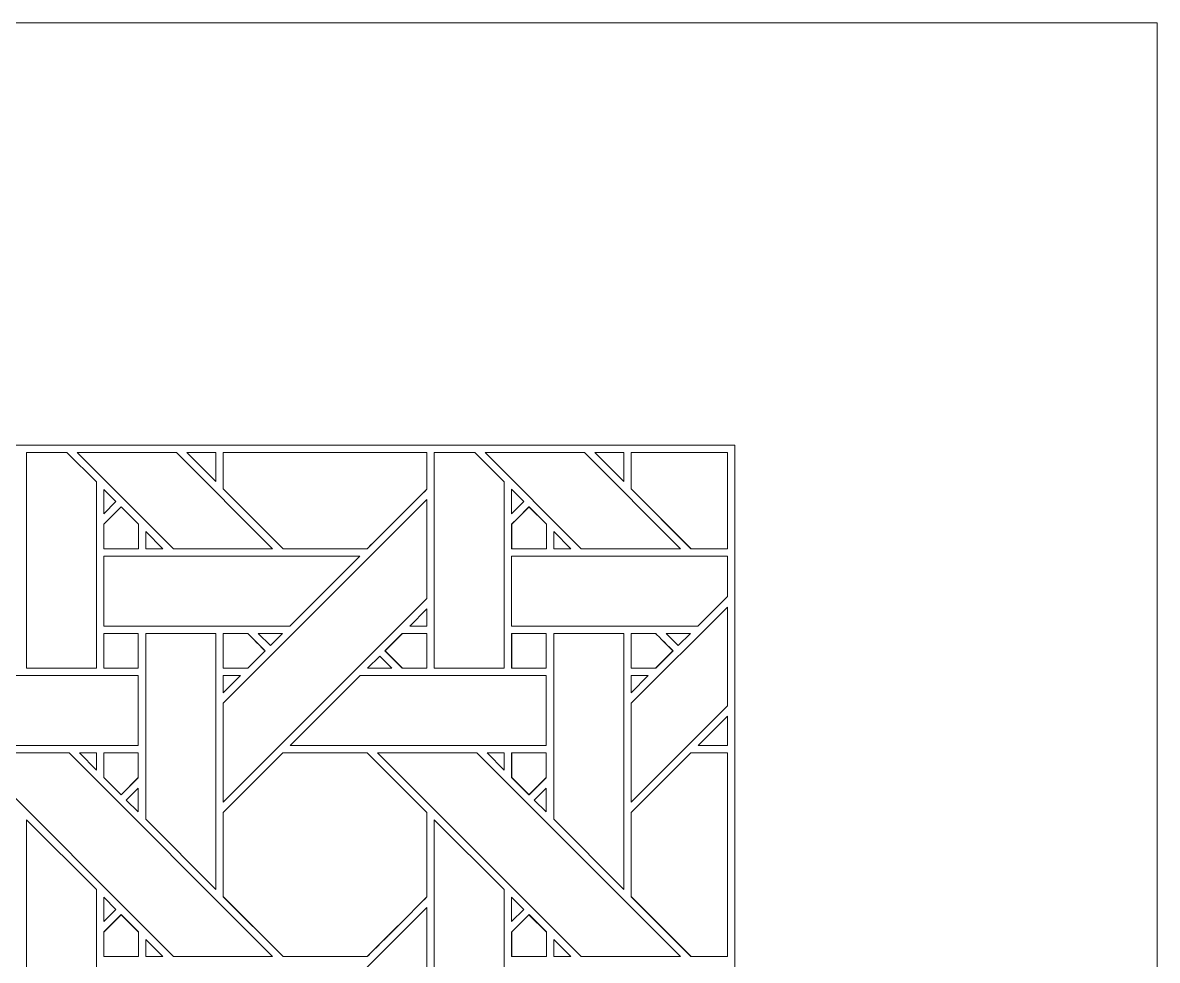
# Model space of a CAD drawing. Header units: inches. Extents: x 2.4 to 22.4, y -0.9 to 19.1.
# Drawn here: x 19.744 to 22.383, y 16.913 to 19.095 of the extents above; entities that cross this region are included whole.
import ezdxf

# ---------------------------------------------------------------- set-up
doc = ezdxf.new("R2010")
doc.units = ezdxf.units.IN
doc.header["$MEASUREMENT"] = 0
doc.layers.add('Design', color=7, linetype='Continuous', lineweight=0)

msp = doc.modelspace()

# ---------------------------------------------------------------- linework, layer by layer
at = {"layer": 'Design'}
for points, knots in [([(2.3829, 19.0948), (2.3829, 19.0948), (2.3829, -0.9052), (2.3829, -0.9052), (2.3829, -0.9052), (22.3829, -0.9052), (22.3829, -0.9052), (22.3829, -0.9052), (22.3829, 19.0948), (22.3829, 19.0948), (22.3829, 19.0948), (2.3829, 19.0948), (2.3829, 19.0948)], [0, 0, 0, 0, 1, 1, 1, 2, 2, 2, 3, 3, 3, 4, 4, 4, 4]), ([(3.3653, 18.1123), (3.3653, 18.1123), (3.3653, 0.0772), (3.3653, 0.0772), (3.3653, 0.0772), (21.4004, 0.0772), (21.4004, 0.0772), (21.4004, 0.0772), (21.4004, 18.1123), (21.4004, 18.1123), (21.4004, 18.1123), (3.3653, 18.1123), (3.3653, 18.1123)], [0, 0, 0, 0, 1, 1, 1, 2, 2, 2, 3, 3, 3, 4, 4, 4, 4]), ([(19.8467, 18.0948), (19.8467, 18.0948), (19.9151, 18.0267), (19.9151, 18.0267), (19.9151, 18.0267), (19.9151, 17.593), (19.9151, 17.593), (19.9151, 17.593), (19.7523, 17.593), (19.7523, 17.593), (19.7523, 17.593), (19.7523, 18.0948), (19.7523, 18.0948), (19.7523, 18.0948), (19.8467, 18.0948), (19.8467, 18.0948)], [0, 0, 0, 0, 1, 1, 1, 2, 2, 2, 3, 3, 3, 4, 4, 4, 5, 5, 5, 5]), ([(20.3252, 17.871), (20.3252, 17.871), (20.0942, 17.871), (20.0942, 17.871), (20.0942, 17.871), (19.8704, 18.0948), (19.8704, 18.0948), (19.8704, 18.0948), (20.1014, 18.0948), (20.1014, 18.0948), (20.1014, 18.0948), (20.3252, 17.871), (20.3252, 17.871)], [0, 0, 0, 0, 1, 1, 1, 2, 2, 2, 3, 3, 3, 4, 4, 4, 4]), ([(20.1931, 18.0948), (20.1931, 18.0948), (20.1931, 18.0274), (20.1931, 18.0274), (20.1931, 18.0274), (20.1257, 18.0948), (20.1257, 18.0948), (20.1257, 18.0948), (20.1931, 18.0948), (20.1931, 18.0948)], [0, 0, 0, 0, 1, 1, 1, 2, 2, 2, 3, 3, 3, 3]), ([(20.684, 18.0098), (20.6662, 17.9919), (20.5543, 17.8801), (20.5453, 17.8711), (20.5453, 17.8711), (20.3496, 17.8711), (20.3496, 17.8711), (20.3496, 17.8711), (20.2103, 18.0104), (20.2103, 18.0104), (20.2103, 18.0104), (20.2103, 18.0948), (20.2103, 18.0948), (20.2103, 18.0948), (20.684, 18.0948), (20.684, 18.0948), (20.684, 18.0948), (20.684, 18.0098), (20.684, 18.0098)], [0, 0, 0, 0, 1, 1, 1, 2, 2, 2, 3, 3, 3, 4, 4, 4, 5, 5, 5, 6, 6, 6, 6]), ([(20.684, 18.0948), (20.684, 18.0948), (20.684, 18.0097), (20.684, 18.0097), (20.666, 17.9915), (20.554, 17.8798), (20.5452, 17.871), (20.5452, 17.871), (20.3495, 17.871), (20.3495, 17.871), (20.3495, 17.871), (20.2103, 18.0102), (20.2103, 18.0102), (20.2103, 18.0102), (20.2103, 18.0948), (20.2103, 18.0948), (20.2103, 18.0948), (20.684, 18.0948), (20.684, 18.0948)], [0, 0, 0, 0, 1, 1, 1, 2, 2, 2, 3, 3, 3, 4, 4, 4, 5, 5, 5, 6, 6, 6, 6]), ([(20.7954, 18.0948), (20.7954, 18.0948), (20.8638, 18.0267), (20.8638, 18.0267), (20.8638, 18.0267), (20.8638, 17.593), (20.8638, 17.593), (20.8638, 17.593), (20.701, 17.593), (20.701, 17.593), (20.701, 17.593), (20.701, 18.0948), (20.701, 18.0948), (20.701, 18.0948), (20.7954, 18.0948), (20.7954, 18.0948)], [0, 0, 0, 0, 1, 1, 1, 2, 2, 2, 3, 3, 3, 4, 4, 4, 5, 5, 5, 5]), ([(21.274, 17.871), (21.274, 17.871), (21.0429, 17.871), (21.0429, 17.871), (21.0429, 17.871), (20.8191, 18.0948), (20.8191, 18.0948), (20.8191, 18.0948), (21.0502, 18.0948), (21.0502, 18.0948), (21.0502, 18.0948), (21.274, 17.871), (21.274, 17.871)], [0, 0, 0, 0, 1, 1, 1, 2, 2, 2, 3, 3, 3, 4, 4, 4, 4]), ([(21.1418, 18.0948), (21.1418, 18.0948), (21.1418, 18.0274), (21.1418, 18.0274), (21.1418, 18.0274), (21.0744, 18.0948), (21.0744, 18.0948), (21.0744, 18.0948), (21.1418, 18.0948), (21.1418, 18.0948)], [0, 0, 0, 0, 1, 1, 1, 2, 2, 2, 3, 3, 3, 3]), ([(21.3829, 17.8711), (21.3829, 17.8711), (21.2983, 17.8711), (21.2983, 17.8711), (21.2983, 17.8711), (21.159, 18.0104), (21.159, 18.0104), (21.159, 18.0104), (21.159, 18.0948), (21.159, 18.0948), (21.159, 18.0948), (21.3829, 18.0948), (21.3829, 18.0948), (21.3829, 18.0948), (21.3829, 17.8711), (21.3829, 17.8711)], [0, 0, 0, 0, 1, 1, 1, 2, 2, 2, 3, 3, 3, 4, 4, 4, 5, 5, 5, 5]), ([(21.3829, 18.0948), (21.3829, 18.0948), (21.3829, 17.871), (21.3829, 17.871), (21.3829, 17.871), (21.2982, 17.871), (21.2982, 17.871), (21.2982, 17.871), (21.159, 18.0102), (21.159, 18.0102), (21.159, 18.0102), (21.159, 18.0948), (21.159, 18.0948), (21.159, 18.0948), (21.3829, 18.0948), (21.3829, 18.0948)], [0, 0, 0, 0, 1, 1, 1, 2, 2, 2, 3, 3, 3, 4, 4, 4, 5, 5, 5, 5]), ([(19.9324, 17.9524), (19.9324, 17.9524), (19.9324, 18.0091), (19.9324, 18.0091), (19.9324, 18.0091), (19.9605, 17.9806), (19.9605, 17.9806), (19.9605, 17.9806), (19.9324, 17.9524), (19.9324, 17.9524)], [0, 0, 0, 0, 1, 1, 1, 2, 2, 2, 3, 3, 3, 3]), ([(20.8811, 17.9524), (20.8811, 17.9524), (20.8811, 18.0092), (20.8811, 18.0092), (20.8811, 18.0092), (20.9093, 17.9806), (20.9093, 17.9806), (20.9093, 17.9806), (20.8811, 17.9524), (20.8811, 17.9524)], [0, 0, 0, 0, 1, 1, 1, 2, 2, 2, 3, 3, 3, 3]), ([(20.6839, 17.7552), (20.6839, 17.7552), (20.2102, 17.2815), (20.2102, 17.2815), (20.2102, 17.2815), (20.2102, 17.5116), (20.2102, 17.5116), (20.2102, 17.5116), (20.6839, 17.9852), (20.6839, 17.9852), (20.6839, 17.9852), (20.6839, 17.7552), (20.6839, 17.7552)], [0, 0, 0, 0, 1, 1, 1, 2, 2, 2, 3, 3, 3, 4, 4, 4, 4]), ([(19.9727, 17.9683), (19.9727, 17.9683), (20.013, 17.928), (20.013, 17.928), (20.013, 17.928), (20.013, 17.8707), (20.013, 17.8707), (20.013, 17.8707), (19.9324, 17.8707), (19.9324, 17.8707), (19.9324, 17.8707), (19.9324, 17.928), (19.9324, 17.928), (19.9324, 17.928), (19.9727, 17.9683), (19.9727, 17.9683)], [0, 0, 0, 0, 1, 1, 1, 2, 2, 2, 3, 3, 3, 4, 4, 4, 5, 5, 5, 5]), ([(19.9325, 17.8709), (19.9325, 17.8709), (19.9325, 17.9282), (19.9325, 17.9282), (19.9325, 17.9282), (19.9728, 17.9685), (19.9728, 17.9685), (19.9728, 17.9685), (20.0131, 17.9282), (20.0131, 17.9282), (20.0131, 17.9282), (20.0131, 17.8709), (20.0131, 17.8709), (20.0131, 17.8709), (19.9325, 17.8709), (19.9325, 17.8709)], [0, 0, 0, 0, 1, 1, 1, 2, 2, 2, 3, 3, 3, 4, 4, 4, 5, 5, 5, 5]), ([(20.8946, 17.9415), (20.8946, 17.9415), (20.9214, 17.9684), (20.9214, 17.9684), (20.9214, 17.9684), (20.9618, 17.928), (20.9618, 17.928), (20.9618, 17.928), (20.9618, 17.8707), (20.9618, 17.8707), (20.9618, 17.8707), (20.8811, 17.8707), (20.8811, 17.8707), (20.8811, 17.8707), (20.8811, 17.928), (20.8811, 17.928), (20.8811, 17.928), (20.8946, 17.9415), (20.8946, 17.9415)], [0, 0, 0, 0, 1, 1, 1, 2, 2, 2, 3, 3, 3, 4, 4, 4, 5, 5, 5, 6, 6, 6, 6]), ([(20.8812, 17.8709), (20.8812, 17.8709), (20.8812, 17.9282), (20.8812, 17.9282), (20.8812, 17.9282), (20.9215, 17.9685), (20.9215, 17.9685), (20.9215, 17.9685), (20.9619, 17.9282), (20.9619, 17.9282), (20.9619, 17.9282), (20.9619, 17.8709), (20.9619, 17.8709), (20.9619, 17.8709), (20.8812, 17.8709), (20.8812, 17.8709)], [0, 0, 0, 0, 1, 1, 1, 2, 2, 2, 3, 3, 3, 4, 4, 4, 5, 5, 5, 5]), ([(20.0303, 17.871), (20.0303, 17.871), (20.0303, 17.9107), (20.0303, 17.9107), (20.0303, 17.9107), (20.07, 17.871), (20.07, 17.871), (20.07, 17.871), (20.0303, 17.871), (20.0303, 17.871)], [0, 0, 0, 0, 1, 1, 1, 2, 2, 2, 3, 3, 3, 3]), ([(20.979, 17.871), (20.979, 17.871), (20.979, 17.9107), (20.979, 17.9107), (20.979, 17.9107), (21.0187, 17.871), (21.0187, 17.871), (21.0187, 17.871), (20.979, 17.871), (20.979, 17.871)], [0, 0, 0, 0, 1, 1, 1, 2, 2, 2, 3, 3, 3, 3]), ([(20.5281, 17.8537), (20.5281, 17.8537), (20.3653, 17.691), (20.3653, 17.691), (20.3653, 17.691), (19.9324, 17.691), (19.9324, 17.691), (19.9324, 17.691), (19.9324, 17.8537), (19.9324, 17.8537), (19.9324, 17.8537), (20.5281, 17.8537), (20.5281, 17.8537)], [0, 0, 0, 0, 1, 1, 1, 2, 2, 2, 3, 3, 3, 4, 4, 4, 4]), ([(21.3141, 17.691), (21.3141, 17.691), (20.8811, 17.691), (20.8811, 17.691), (20.8811, 17.691), (20.8811, 17.8537), (20.8811, 17.8537), (20.8811, 17.8537), (21.3829, 17.8537), (21.3829, 17.8537), (21.3829, 17.8537), (21.3829, 17.7598), (21.3829, 17.7598), (21.3829, 17.7598), (21.3141, 17.691), (21.3141, 17.691)], [0, 0, 0, 0, 1, 1, 1, 2, 2, 2, 3, 3, 3, 4, 4, 4, 5, 5, 5, 5]), ([(21.1589, 17.2815), (21.1589, 17.2815), (21.1589, 17.5116), (21.1589, 17.5116), (21.1589, 17.5116), (21.3829, 17.7354), (21.3829, 17.7354), (21.3829, 17.7354), (21.3829, 17.5054), (21.3829, 17.5054), (21.3829, 17.5054), (21.1589, 17.2815), (21.1589, 17.2815)], [0, 0, 0, 0, 1, 1, 1, 2, 2, 2, 3, 3, 3, 4, 4, 4, 4]), ([(20.6441, 17.691), (20.6441, 17.691), (20.6839, 17.7308), (20.6839, 17.7308), (20.6839, 17.7308), (20.6839, 17.691), (20.6839, 17.691), (20.6839, 17.691), (20.6441, 17.691), (20.6441, 17.691)], [0, 0, 0, 0, 1, 1, 1, 2, 2, 2, 3, 3, 3, 3]), ([(20.0126, 17.6737), (20.0126, 17.6737), (20.0126, 17.593), (20.0126, 17.593), (20.0126, 17.593), (19.9324, 17.593), (19.9324, 17.593), (19.9324, 17.593), (19.9324, 17.6737), (19.9324, 17.6737), (19.9324, 17.6737), (20.0126, 17.6737), (20.0126, 17.6737)], [0, 0, 0, 0, 1, 1, 1, 2, 2, 2, 3, 3, 3, 4, 4, 4, 4]), ([(19.9325, 17.5931), (19.9325, 17.5931), (19.9325, 17.6739), (19.9325, 17.6739), (19.9325, 17.6739), (20.0127, 17.6739), (20.0127, 17.6739), (20.0127, 17.6739), (20.0127, 17.5931), (20.0127, 17.5931), (20.0127, 17.5931), (19.9325, 17.5931), (19.9325, 17.5931)], [0, 0, 0, 0, 1, 1, 1, 2, 2, 2, 3, 3, 3, 4, 4, 4, 4]), ([(20.0302, 17.2415), (20.0302, 17.2415), (20.0302, 17.6737), (20.0302, 17.6737), (20.0302, 17.6737), (20.1931, 17.6737), (20.1931, 17.6737), (20.1931, 17.6737), (20.1931, 17.0786), (20.1931, 17.0786), (20.1931, 17.0786), (20.0302, 17.2415), (20.0302, 17.2415)], [0, 0, 0, 0, 1, 1, 1, 2, 2, 2, 3, 3, 3, 4, 4, 4, 4]), ([(20.3076, 17.6334), (20.3076, 17.6334), (20.2672, 17.593), (20.2672, 17.593), (20.2672, 17.593), (20.2102, 17.593), (20.2102, 17.593), (20.2102, 17.593), (20.2102, 17.6737), (20.2102, 17.6737), (20.2102, 17.6737), (20.2673, 17.6737), (20.2673, 17.6737), (20.2725, 17.6685), (20.3033, 17.6377), (20.3076, 17.6334)], [0, 0, 0, 0, 1, 1, 1, 2, 2, 2, 3, 3, 3, 4, 4, 4, 5, 5, 5, 5]), ([(20.2103, 17.5931), (20.2103, 17.5931), (20.2103, 17.6739), (20.2103, 17.6739), (20.2103, 17.6739), (20.2674, 17.6739), (20.2674, 17.6739), (20.2725, 17.6688), (20.3033, 17.638), (20.3077, 17.6335), (20.3077, 17.6335), (20.2673, 17.5931), (20.2673, 17.5931), (20.2673, 17.5931), (20.2103, 17.5931), (20.2103, 17.5931)], [0, 0, 0, 0, 1, 1, 1, 2, 2, 2, 3, 3, 3, 4, 4, 4, 5, 5, 5, 5]), ([(20.2916, 17.6737), (20.2916, 17.6737), (20.3481, 17.6737), (20.3481, 17.6737), (20.3481, 17.6737), (20.3198, 17.6456), (20.3198, 17.6456), (20.3198, 17.6456), (20.2916, 17.6737), (20.2916, 17.6737)], [0, 0, 0, 0, 1, 1, 1, 2, 2, 2, 3, 3, 3, 3]), ([(20.6839, 17.6738), (20.6839, 17.6738), (20.6839, 17.593), (20.6839, 17.593), (20.6839, 17.593), (20.6268, 17.593), (20.6268, 17.593), (20.6268, 17.593), (20.5864, 17.6333), (20.5864, 17.6333), (20.5864, 17.6333), (20.6268, 17.6738), (20.6268, 17.6738), (20.6268, 17.6738), (20.6839, 17.6738), (20.6839, 17.6738)], [0, 0, 0, 0, 1, 1, 1, 2, 2, 2, 3, 3, 3, 4, 4, 4, 5, 5, 5, 5]), ([(20.6269, 17.5931), (20.6269, 17.5931), (20.5865, 17.6335), (20.5865, 17.6335), (20.5865, 17.6335), (20.627, 17.6739), (20.627, 17.6739), (20.627, 17.6739), (20.684, 17.6739), (20.684, 17.6739), (20.684, 17.6739), (20.684, 17.5931), (20.684, 17.5931), (20.684, 17.5931), (20.6269, 17.5931), (20.6269, 17.5931)], [0, 0, 0, 0, 1, 1, 1, 2, 2, 2, 3, 3, 3, 4, 4, 4, 5, 5, 5, 5]), ([(20.9613, 17.593), (20.9613, 17.593), (20.8811, 17.593), (20.8811, 17.593), (20.8811, 17.593), (20.8811, 17.6737), (20.8811, 17.6737), (20.8811, 17.6737), (20.9613, 17.6737), (20.9613, 17.6737), (20.9613, 17.6737), (20.9613, 17.593), (20.9613, 17.593)], [0, 0, 0, 0, 1, 1, 1, 2, 2, 2, 3, 3, 3, 4, 4, 4, 4]), ([(20.8812, 17.5931), (20.8812, 17.5931), (20.8812, 17.6739), (20.8812, 17.6739), (20.8812, 17.6739), (20.9615, 17.6739), (20.9615, 17.6739), (20.9615, 17.6739), (20.9615, 17.5931), (20.9615, 17.5931), (20.9615, 17.5931), (20.8812, 17.5931), (20.8812, 17.5931)], [0, 0, 0, 0, 1, 1, 1, 2, 2, 2, 3, 3, 3, 4, 4, 4, 4]), ([(20.9789, 17.2416), (20.9789, 17.2416), (20.9789, 17.6737), (20.9789, 17.6737), (20.9789, 17.6737), (21.1418, 17.6737), (21.1418, 17.6737), (21.1418, 17.6737), (21.1418, 17.0786), (21.1418, 17.0786), (21.1418, 17.0786), (20.9789, 17.2416), (20.9789, 17.2416)], [0, 0, 0, 0, 1, 1, 1, 2, 2, 2, 3, 3, 3, 4, 4, 4, 4]), ([(21.2563, 17.6334), (21.2563, 17.6334), (21.2159, 17.593), (21.2159, 17.593), (21.2159, 17.593), (21.1589, 17.593), (21.1589, 17.593), (21.1589, 17.593), (21.1589, 17.6737), (21.1589, 17.6737), (21.1589, 17.6737), (21.216, 17.6737), (21.216, 17.6737), (21.2212, 17.6685), (21.252, 17.6377), (21.2563, 17.6334)], [0, 0, 0, 0, 1, 1, 1, 2, 2, 2, 3, 3, 3, 4, 4, 4, 5, 5, 5, 5]), ([(21.1591, 17.5931), (21.1591, 17.5931), (21.1591, 17.6739), (21.1591, 17.6739), (21.1591, 17.6739), (21.2161, 17.6739), (21.2161, 17.6739), (21.2213, 17.6688), (21.2521, 17.638), (21.2565, 17.6335), (21.2565, 17.6335), (21.2161, 17.5931), (21.2161, 17.5931), (21.2161, 17.5931), (21.1591, 17.5931), (21.1591, 17.5931)], [0, 0, 0, 0, 1, 1, 1, 2, 2, 2, 3, 3, 3, 4, 4, 4, 5, 5, 5, 5]), ([(21.2404, 17.6737), (21.2404, 17.6737), (21.2968, 17.6737), (21.2968, 17.6737), (21.2968, 17.6737), (21.2686, 17.6456), (21.2686, 17.6456), (21.2686, 17.6456), (21.2404, 17.6737), (21.2404, 17.6737)], [0, 0, 0, 0, 1, 1, 1, 2, 2, 2, 3, 3, 3, 3]), ([(20.6025, 17.593), (20.6025, 17.593), (20.546, 17.593), (20.546, 17.593), (20.546, 17.593), (20.5743, 17.6212), (20.5743, 17.6212), (20.5743, 17.6212), (20.6025, 17.593), (20.6025, 17.593)], [0, 0, 0, 0, 1, 1, 1, 2, 2, 2, 3, 3, 3, 3]), ([(20.0126, 17.5758), (20.0126, 17.5758), (20.0126, 17.413), (20.0126, 17.413), (20.0126, 17.413), (19.4173, 17.413), (19.4173, 17.413), (19.4173, 17.413), (19.5802, 17.5758), (19.5802, 17.5758), (19.5802, 17.5758), (20.0126, 17.5758), (20.0126, 17.5758)], [0, 0, 0, 0, 1, 1, 1, 2, 2, 2, 3, 3, 3, 4, 4, 4, 4]), ([(20.2501, 17.5758), (20.2501, 17.5758), (20.2102, 17.536), (20.2102, 17.536), (20.2102, 17.536), (20.2102, 17.5758), (20.2102, 17.5758), (20.2102, 17.5758), (20.2501, 17.5758), (20.2501, 17.5758)], [0, 0, 0, 0, 1, 1, 1, 2, 2, 2, 3, 3, 3, 3]), ([(20.9613, 17.5758), (20.9613, 17.5758), (20.9613, 17.413), (20.9613, 17.413), (20.9613, 17.413), (20.3661, 17.413), (20.3661, 17.413), (20.3661, 17.413), (20.5289, 17.5758), (20.5289, 17.5758), (20.5289, 17.5758), (20.9613, 17.5758), (20.9613, 17.5758)], [0, 0, 0, 0, 1, 1, 1, 2, 2, 2, 3, 3, 3, 4, 4, 4, 4]), ([(21.1988, 17.5758), (21.1988, 17.5758), (21.1589, 17.536), (21.1589, 17.536), (21.1589, 17.536), (21.1589, 17.5758), (21.1589, 17.5758), (21.1589, 17.5758), (21.1988, 17.5758), (21.1988, 17.5758)], [0, 0, 0, 0, 1, 1, 1, 2, 2, 2, 3, 3, 3, 3]), ([(21.3148, 17.413), (21.3148, 17.413), (21.3829, 17.4811), (21.3829, 17.4811), (21.3829, 17.4811), (21.3829, 17.413), (21.3829, 17.413), (21.3829, 17.413), (21.3148, 17.413), (21.3148, 17.413)], [0, 0, 0, 0, 1, 1, 1, 2, 2, 2, 3, 3, 3, 3]), ([(20.3252, 16.9222), (20.3252, 16.9222), (20.0942, 16.9222), (20.0942, 16.9222), (20.0942, 16.9222), (19.6206, 17.3959), (19.6206, 17.3959), (19.6206, 17.3959), (19.8516, 17.3959), (19.8516, 17.3959), (19.8516, 17.3959), (20.3252, 16.9222), (20.3252, 16.9222)], [0, 0, 0, 0, 1, 1, 1, 2, 2, 2, 3, 3, 3, 4, 4, 4, 4]), ([(19.8757, 17.3959), (19.8757, 17.3959), (19.9151, 17.3959), (19.9151, 17.3959), (19.9151, 17.3959), (19.9151, 17.356), (19.9151, 17.356), (19.9151, 17.356), (19.8757, 17.3959), (19.8757, 17.3959)], [0, 0, 0, 0, 1, 1, 1, 2, 2, 2, 3, 3, 3, 3]), ([(19.9727, 17.2983), (19.9727, 17.2983), (19.9324, 17.3387), (19.9324, 17.3387), (19.9324, 17.3387), (19.9324, 17.3959), (19.9324, 17.3959), (19.9324, 17.3959), (20.0126, 17.3959), (20.0126, 17.3959), (20.0126, 17.3959), (20.0126, 17.3383), (20.0126, 17.3383), (20.0126, 17.3383), (19.9727, 17.2983), (19.9727, 17.2983)], [0, 0, 0, 0, 1, 1, 1, 2, 2, 2, 3, 3, 3, 4, 4, 4, 5, 5, 5, 5]), ([(20.0127, 17.396), (20.0127, 17.396), (20.0127, 17.3384), (20.0127, 17.3384), (20.0127, 17.3384), (19.9728, 17.2985), (19.9728, 17.2985), (19.9728, 17.2985), (19.9325, 17.3388), (19.9325, 17.3388), (19.9325, 17.3388), (19.9325, 17.396), (19.9325, 17.396), (19.9325, 17.396), (20.0127, 17.396), (20.0127, 17.396)], [0, 0, 0, 0, 1, 1, 1, 2, 2, 2, 3, 3, 3, 4, 4, 4, 5, 5, 5, 5]), ([(20.6839, 17.0609), (20.6661, 17.043), (20.5542, 16.9313), (20.5452, 16.9222), (20.5452, 16.9222), (20.3495, 16.9222), (20.3495, 16.9222), (20.3495, 16.9222), (20.2102, 17.0615), (20.2102, 17.0615), (20.2102, 17.0615), (20.2102, 17.2571), (20.2102, 17.2571), (20.2102, 17.2571), (20.3489, 17.3959), (20.3489, 17.3959), (20.3489, 17.3959), (20.5451, 17.3959), (20.5451, 17.3959), (20.5451, 17.3959), (20.6839, 17.2572), (20.6839, 17.2572), (20.6839, 17.2572), (20.6839, 17.0609), (20.6839, 17.0609)], [0, 0, 0, 0, 1, 1, 1, 2, 2, 2, 3, 3, 3, 4, 4, 4, 5, 5, 5, 6, 6, 6, 7, 7, 7, 8, 8, 8, 8]), ([(20.349, 17.396), (20.349, 17.396), (20.5452, 17.396), (20.5452, 17.396), (20.5452, 17.396), (20.684, 17.2573), (20.684, 17.2573), (20.684, 17.2573), (20.684, 17.0611), (20.684, 17.0611), (20.6662, 17.0431), (20.5543, 16.9314), (20.5453, 16.9224), (20.5453, 16.9224), (20.3496, 16.9224), (20.3496, 16.9224), (20.3496, 16.9224), (20.2103, 17.0616), (20.2103, 17.0616), (20.2103, 17.0616), (20.2103, 17.2573), (20.2103, 17.2573), (20.2103, 17.2573), (20.349, 17.396), (20.349, 17.396)], [0, 0, 0, 0, 1, 1, 1, 2, 2, 2, 3, 3, 3, 4, 4, 4, 5, 5, 5, 6, 6, 6, 7, 7, 7, 8, 8, 8, 8]), ([(21.274, 16.9222), (21.274, 16.9222), (21.0429, 16.9222), (21.0429, 16.9222), (21.0429, 16.9222), (20.5694, 17.3959), (20.5694, 17.3959), (20.5694, 17.3959), (20.8003, 17.3959), (20.8003, 17.3959), (20.8003, 17.3959), (21.274, 16.9222), (21.274, 16.9222)], [0, 0, 0, 0, 1, 1, 1, 2, 2, 2, 3, 3, 3, 4, 4, 4, 4]), ([(20.8244, 17.3959), (20.8244, 17.3959), (20.8639, 17.3959), (20.8639, 17.3959), (20.8639, 17.3959), (20.8639, 17.356), (20.8639, 17.356), (20.8639, 17.356), (20.8244, 17.3959), (20.8244, 17.3959)], [0, 0, 0, 0, 1, 1, 1, 2, 2, 2, 3, 3, 3, 3]), ([(20.9214, 17.2983), (20.9214, 17.2983), (20.8811, 17.3387), (20.8811, 17.3387), (20.8811, 17.3387), (20.8811, 17.3959), (20.8811, 17.3959), (20.8811, 17.3959), (20.9613, 17.3959), (20.9613, 17.3959), (20.9613, 17.3959), (20.9613, 17.3383), (20.9613, 17.3383), (20.9613, 17.3383), (20.9214, 17.2983), (20.9214, 17.2983)], [0, 0, 0, 0, 1, 1, 1, 2, 2, 2, 3, 3, 3, 4, 4, 4, 5, 5, 5, 5]), ([(20.9615, 17.396), (20.9615, 17.396), (20.9615, 17.3384), (20.9615, 17.3384), (20.9615, 17.3384), (20.9215, 17.2985), (20.9215, 17.2985), (20.9215, 17.2985), (20.8812, 17.3388), (20.8812, 17.3388), (20.8812, 17.3388), (20.8812, 17.396), (20.8812, 17.396), (20.8812, 17.396), (20.9615, 17.396), (20.9615, 17.396)], [0, 0, 0, 0, 1, 1, 1, 2, 2, 2, 3, 3, 3, 4, 4, 4, 5, 5, 5, 5]), ([(21.2982, 16.9222), (21.2982, 16.9222), (21.1589, 17.0615), (21.1589, 17.0615), (21.1589, 17.0615), (21.1589, 17.2572), (21.1589, 17.2572), (21.1589, 17.2572), (21.2976, 17.3959), (21.2976, 17.3959), (21.2976, 17.3959), (21.3829, 17.3959), (21.3829, 17.3959), (21.3829, 17.3959), (21.3829, 16.9222), (21.3829, 16.9222), (21.3829, 16.9222), (21.2982, 16.9222), (21.2982, 16.9222)], [0, 0, 0, 0, 1, 1, 1, 2, 2, 2, 3, 3, 3, 4, 4, 4, 5, 5, 5, 6, 6, 6, 6]), ([(21.2978, 17.396), (21.2978, 17.396), (21.3829, 17.396), (21.3829, 17.396), (21.3829, 17.396), (21.3829, 16.9224), (21.3829, 16.9224), (21.3829, 16.9224), (21.2983, 16.9224), (21.2983, 16.9224), (21.2983, 16.9224), (21.1591, 17.0616), (21.1591, 17.0616), (21.1591, 17.0616), (21.1591, 17.2573), (21.1591, 17.2573), (21.1591, 17.2573), (21.2978, 17.396), (21.2978, 17.396)], [0, 0, 0, 0, 1, 1, 1, 2, 2, 2, 3, 3, 3, 4, 4, 4, 5, 5, 5, 6, 6, 6, 6]), ([(20.0126, 17.314), (20.0126, 17.314), (20.0126, 17.2589), (20.0126, 17.2589), (20.0126, 17.2589), (19.9848, 17.2863), (19.9848, 17.2863), (19.9848, 17.2863), (20.0126, 17.314), (20.0126, 17.314)], [0, 0, 0, 0, 1, 1, 1, 2, 2, 2, 3, 3, 3, 3]), ([(20.9613, 17.314), (20.9613, 17.314), (20.9613, 17.2589), (20.9613, 17.2589), (20.9613, 17.2589), (20.9336, 17.2863), (20.9336, 17.2863), (20.9336, 17.2863), (20.9613, 17.314), (20.9613, 17.314)], [0, 0, 0, 0, 1, 1, 1, 2, 2, 2, 3, 3, 3, 3]), ([(19.7523, 16.6442), (19.7523, 16.6442), (19.7523, 17.2401), (19.7523, 17.2401), (19.7523, 17.2401), (19.9151, 17.0779), (19.9151, 17.0779), (19.9151, 17.0779), (19.9151, 16.6442), (19.9151, 16.6442), (19.9151, 16.6442), (19.7523, 16.6442), (19.7523, 16.6442)], [0, 0, 0, 0, 1, 1, 1, 2, 2, 2, 3, 3, 3, 4, 4, 4, 4]), ([(20.701, 16.6442), (20.701, 16.6442), (20.701, 17.2401), (20.701, 17.2401), (20.701, 17.2401), (20.8638, 17.0779), (20.8638, 17.0779), (20.8638, 17.0779), (20.8638, 16.6442), (20.8638, 16.6442), (20.8638, 16.6442), (20.701, 16.6442), (20.701, 16.6442)], [0, 0, 0, 0, 1, 1, 1, 2, 2, 2, 3, 3, 3, 4, 4, 4, 4]), ([(19.9324, 17.0037), (19.9324, 17.0037), (19.9324, 17.0604), (19.9324, 17.0604), (19.9324, 17.0604), (19.9605, 17.0318), (19.9605, 17.0318), (19.9605, 17.0318), (19.9324, 17.0037), (19.9324, 17.0037)], [0, 0, 0, 0, 1, 1, 1, 2, 2, 2, 3, 3, 3, 3]), ([(20.8811, 17.0037), (20.8811, 17.0037), (20.8811, 17.0604), (20.8811, 17.0604), (20.8811, 17.0604), (20.9093, 17.0318), (20.9093, 17.0318), (20.9093, 17.0318), (20.8811, 17.0037), (20.8811, 17.0037)], [0, 0, 0, 0, 1, 1, 1, 2, 2, 2, 3, 3, 3, 3]), ([(20.6839, 16.8065), (20.6839, 16.8065), (20.2102, 16.3328), (20.2102, 16.3328), (20.2102, 16.3328), (20.2102, 16.5629), (20.2102, 16.5629), (20.2102, 16.5629), (20.6839, 17.0365), (20.6839, 17.0365), (20.6839, 17.0365), (20.6839, 16.8065), (20.6839, 16.8065)], [0, 0, 0, 0, 1, 1, 1, 2, 2, 2, 3, 3, 3, 4, 4, 4, 4]), ([(19.9727, 17.0196), (19.9727, 17.0196), (20.013, 16.9793), (20.013, 16.9793), (20.013, 16.9793), (20.013, 16.922), (20.013, 16.922), (20.013, 16.922), (19.9324, 16.922), (19.9324, 16.922), (19.9324, 16.922), (19.9324, 16.9793), (19.9324, 16.9793), (19.9324, 16.9793), (19.9727, 17.0196), (19.9727, 17.0196)], [0, 0, 0, 0, 1, 1, 1, 2, 2, 2, 3, 3, 3, 4, 4, 4, 5, 5, 5, 5]), ([(19.9325, 16.9221), (19.9325, 16.9221), (19.9325, 16.9794), (19.9325, 16.9794), (19.9325, 16.9794), (19.9728, 17.0198), (19.9728, 17.0198), (19.9728, 17.0198), (20.0131, 16.9794), (20.0131, 16.9794), (20.0131, 16.9794), (20.0131, 16.9221), (20.0131, 16.9221), (20.0131, 16.9221), (19.9325, 16.9221), (19.9325, 16.9221)], [0, 0, 0, 0, 1, 1, 1, 2, 2, 2, 3, 3, 3, 4, 4, 4, 5, 5, 5, 5]), ([(20.9214, 17.0196), (20.9214, 17.0196), (20.9618, 16.9793), (20.9618, 16.9793), (20.9618, 16.9793), (20.9618, 16.922), (20.9618, 16.922), (20.9618, 16.922), (20.8811, 16.922), (20.8811, 16.922), (20.8811, 16.922), (20.8811, 16.9793), (20.8811, 16.9793), (20.8811, 16.9793), (20.9214, 17.0196), (20.9214, 17.0196)], [0, 0, 0, 0, 1, 1, 1, 2, 2, 2, 3, 3, 3, 4, 4, 4, 5, 5, 5, 5]), ([(20.8812, 16.9221), (20.8812, 16.9221), (20.8812, 16.9794), (20.8812, 16.9794), (20.8812, 16.9794), (20.9215, 17.0198), (20.9215, 17.0198), (20.9215, 17.0198), (20.9619, 16.9794), (20.9619, 16.9794), (20.9619, 16.9794), (20.9619, 16.9221), (20.9619, 16.9221), (20.9619, 16.9221), (20.8812, 16.9221), (20.8812, 16.9221)], [0, 0, 0, 0, 1, 1, 1, 2, 2, 2, 3, 3, 3, 4, 4, 4, 5, 5, 5, 5]), ([(20.0303, 16.9222), (20.0303, 16.9222), (20.0303, 16.962), (20.0303, 16.962), (20.0303, 16.962), (20.07, 16.9222), (20.07, 16.9222), (20.07, 16.9222), (20.0303, 16.9222), (20.0303, 16.9222)], [0, 0, 0, 0, 1, 1, 1, 2, 2, 2, 3, 3, 3, 3]), ([(21.0187, 16.9222), (21.0187, 16.9222), (20.979, 16.9222), (20.979, 16.9222), (20.979, 16.9222), (20.979, 16.962), (20.979, 16.962), (20.979, 16.962), (21.0187, 16.9222), (21.0187, 16.9222)], [0, 0, 0, 0, 1, 1, 1, 2, 2, 2, 3, 3, 3, 3])]:
    msp.add_open_spline(points, degree=3, knots=knots, dxfattribs=at)

doc.saveas('drawing.dxf')
